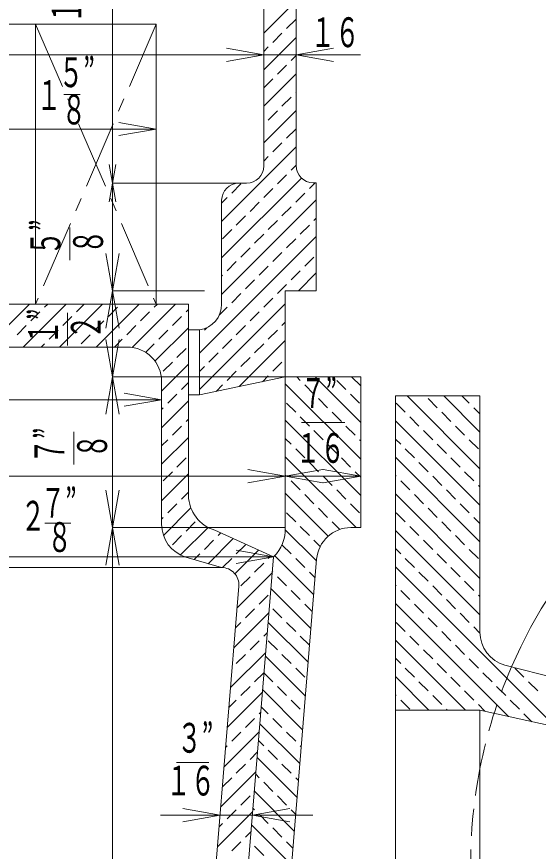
# Model space of a CAD drawing. Units: millimetres, scale not verified. Extents: x -574 to 574, y -406 to 12973.
# Drawn here: x -173.2 to -96.2, y 133.1 to 256.1 of the extents above; entities that cross this region are included whole.
import ezdxf
from ezdxf.enums import TextEntityAlignment as Align

# ---------------------------------------------------------------- set-up
doc = ezdxf.new("R2010")
doc.units = ezdxf.units.MM
doc.header["$LTSCALE"] = 2
doc.linetypes.add('CHAIN1', pattern=[8, 5, -1, 1, -1])
doc.linetypes.add('DASHED2', pattern=[3, 2, -1])
for name, color, linetype, lineweight in [('0-0_0', 3, 'Continuous', 18), ('0-1_芯', 4, 'CHAIN1', 18), ('0-2_寸法', 2, 'Continuous', 18)]:
    doc.layers.add(name, color=color, linetype=linetype, lineweight=lineweight)
doc.styles.add('ＭＳ ゴシック', font='')
doc.styles.get('ＭＳ ゴシック').set_extended_font_data('MS Gothic')

msp = doc.modelspace()

# ---------------------------------------------------------------- linework, layer by layer
at = {"layer": '0-0_0'}
for p, q in [((-131.946, 265.876), (-131.946, 234.167)), ((-136.708, 262.471), (-136.708, 234.126)), ((-136.708, 253.701), (-131.946, 258.463)), ((-193.858, 255.032), (-152.583, 255.032)), ((-170.363, 255.032), (-170.363, 213.757)), ((-152.583, 255.032), (-152.583, 213.757)), ((-133.354, 254.361), (-132.007, 255.708)), ((-135.375, 252.34), (-134.028, 253.687)), ((-136.708, 248.312), (-131.946, 253.075)), ((-136.708, 251.007), (-136.048, 251.667)), ((-132.681, 249.646), (-131.946, 250.381)), ((-134.701, 247.625), (-133.354, 248.972)), ((-136.708, 242.924), (-131.946, 247.687)), ((-136.708, 245.618), (-135.375, 246.952)), ((-132.007, 244.931), (-131.946, 244.993)), ((-134.028, 242.911), (-132.681, 244.258)), ((-136.708, 237.536), (-131.946, 242.299)), ((-136.048, 240.89), (-134.701, 242.237)), ((-133.354, 238.196), (-132.007, 239.543)), ((-142.925, 225.932), (-131.946, 236.911)), ((-135.375, 236.176), (-134.028, 237.523)), ((-136.708, 234.842), (-136.048, 235.502)), ((-132.681, 233.482), (-131.946, 234.216)), ((-134.701, 231.461), (-133.354, 232.808)), ((-152.583, 231.586), (-139.248, 231.586)), ((-142.925, 220.544), (-131.149, 232.319)), ((-141.436, 230.114), (-140.089, 231.461)), ((-129.987, 230.787), (-129.147, 231.627)), ((-128.966, 231.627), (-129.406, 231.627)), ((-128.966, 231.627), (-128.966, 215.711)), ((-136.722, 229.44), (-135.375, 230.787)), ((-142.925, 228.626), (-142.11, 229.44)), ((-142.925, 215.155), (-128.966, 229.114)), ((-142.925, 229.046), (-142.925, 213.714)), ((-132.007, 228.767), (-130.66, 230.114)), ((-138.742, 227.42), (-137.395, 228.767)), ((-134.028, 226.746), (-132.681, 228.093)), ((-140.763, 225.399), (-139.416, 226.746)), ((-136.048, 224.726), (-134.701, 226.073)), ((-131.334, 224.052), (-129.987, 225.399)), ((-129.313, 226.073), (-128.966, 226.42)), ((-142.783, 223.379), (-141.436, 224.726)), ((-138.069, 222.705), (-136.722, 224.052)), ((-146.178, 206.514), (-128.966, 223.726)), ((-133.354, 222.032), (-132.007, 223.379)), ((-140.089, 220.685), (-138.742, 222.032)), ((-135.375, 220.011), (-134.028, 221.358)), ((-130.66, 219.338), (-129.313, 220.685)), ((-142.11, 218.664), (-140.763, 220.011)), ((-137.395, 217.991), (-136.048, 219.338)), ((-142.925, 217.849), (-142.783, 217.991)), ((-132.681, 217.317), (-131.334, 218.664)), ((-131.593, 215.711), (-128.966, 218.338)), ((-139.416, 215.97), (-138.069, 217.317)), ((-134.701, 215.296), (-133.354, 216.644)), ((-133.533, 215.711), (-133.533, 180.786)), ((-133.533, 215.711), (-128.966, 215.711)), ((-141.436, 213.949), (-140.089, 215.296)), ((-136.722, 213.276), (-135.375, 214.623)), ((-198.621, 213.757), (-147.821, 213.757)), ((-177.607, 207.414), (-171.264, 213.757)), ((-172.219, 207.414), (-165.876, 213.757)), ((-169.051, 213.276), (-168.57, 213.757)), ((-166.83, 207.414), (-160.488, 213.757)), ((-164.336, 212.602), (-163.182, 213.757)), ((-161.442, 207.414), (-155.1, 213.757)), ((-159.621, 211.929), (-158.274, 213.276)), ((-156.111, 207.357), (-149.712, 213.757)), ((-152.886, 213.276), (-152.406, 213.757)), ((-148.172, 212.602), (-147.821, 212.953)), ((-147.821, 213.757), (-147.821, 185.514)), ((-146.178, 201.126), (-133.533, 213.77)), ((-143.281, 212.105), (-142.11, 213.276)), ((-171.071, 211.255), (-169.724, 212.602)), ((-166.357, 210.582), (-165.01, 211.929)), ((-154.907, 211.255), (-153.56, 212.602)), ((-150.192, 210.582), (-148.845, 211.929)), ((-138.742, 211.255), (-137.395, 212.602)), ((-173.092, 209.235), (-171.745, 210.582)), ((-161.642, 209.908), (-160.295, 211.255)), ((-156.927, 209.235), (-155.58, 210.582)), ((-140.763, 209.235), (-139.416, 210.582)), ((-134.028, 210.582), (-133.533, 211.076)), ((-168.377, 208.561), (-167.03, 209.908)), ((-163.663, 207.888), (-162.316, 209.235)), ((-152.759, 205.321), (-147.821, 210.259)), ((-152.213, 208.561), (-150.866, 209.908)), ((-146.178, 209.945), (-147.821, 209.945)), ((-146.178, 209.945), (-146.178, 200.365)), ((-146.178, 209.208), (-146.151, 209.235)), ((-145.478, 209.908), (-145.125, 210.261)), ((-136.048, 208.561), (-134.701, 209.908)), ((-158.748, 207.414), (-157.601, 208.561)), ((-142.783, 207.214), (-141.436, 208.561)), ((-140.326, 201.59), (-133.533, 208.382)), ((-189.574, 207.414), (-156.867, 207.414)), ((-169.524, 207.414), (-169.051, 207.888)), ((-154.149, 206.625), (-152.886, 207.888)), ((-149.519, 205.867), (-148.172, 207.214)), ((-138.069, 206.541), (-136.722, 207.888)), ((-144.804, 205.194), (-143.457, 206.541)), ((-140.089, 204.52), (-138.742, 205.867)), ((-151.787, 200.904), (-147.821, 204.871)), ((-151.539, 203.847), (-150.192, 205.194)), ((-146.178, 203.82), (-145.478, 204.52)), ((-135.375, 203.847), (-134.028, 205.194)), ((-142.11, 202.5), (-140.763, 203.847)), ((-136.919, 202.302), (-136.048, 203.173)), ((-151.787, 202.334), (-151.787, 181.284)), ((-148.845, 201.153), (-147.821, 202.177)), ((-133.533, 203.011), (-146.178, 200.365)), ((-133.533, 203.011), (-122.421, 203.011)), ((-122.421, 190.893), (-133.533, 202.005)), ((-131.334, 202.5), (-131.845, 203.011)), ((-122.421, 196.281), (-129.151, 203.011)), ((-124.598, 201.153), (-125.946, 202.5)), ((-122.421, 201.669), (-123.763, 203.011)), ((-122.421, 203.011), (-122.421, 180.786)), ((-143.733, 200.877), (-142.783, 201.826)), ((-129.313, 200.479), (-130.66, 201.826)), ((-151.787, 195.516), (-147.821, 199.483)), ((-150.866, 199.132), (-149.519, 200.479)), ((-146.178, 200.365), (-147.821, 200.365)), ((-127.293, 198.459), (-128.64, 199.806)), ((-122.578, 199.132), (-123.925, 200.479)), ((-117.292, 62.21), (-117.292, 200.203)), ((-117.292, 200.203), (-104.832, 200.203)), ((-104.832, 189.468), (-115.567, 200.203)), ((-111.128, 198.459), (-112.475, 199.806)), ((-104.832, 194.856), (-110.179, 200.203)), ((-106.413, 199.132), (-107.485, 200.203)), ((-104.832, 200.203), (-104.832, 165.382)), ((-151.787, 198.21), (-151.539, 198.459)), ((-132.007, 197.785), (-133.354, 199.132)), ((-115.843, 197.785), (-117.19, 199.132)), ((-104.832, 197.551), (-105.74, 198.459)), ((-129.987, 195.764), (-131.334, 197.111)), ((-125.272, 196.438), (-126.619, 197.785)), ((-113.822, 195.764), (-115.169, 197.111)), ((-109.108, 196.438), (-110.455, 197.785)), ((-150.192, 194.417), (-148.845, 195.764)), ((-148.172, 196.438), (-147.821, 196.789)), ((-122.421, 185.504), (-133.533, 196.617)), ((-123.251, 194.417), (-124.598, 195.764)), ((-104.832, 184.08), (-117.292, 196.54)), ((-107.087, 194.417), (-108.434, 195.764)), ((-127.966, 193.744), (-129.313, 195.091)), ((-111.802, 193.744), (-113.149, 195.091)), ((-151.787, 190.128), (-147.821, 194.095)), ((-151.787, 192.822), (-150.866, 193.744)), ((-132.681, 193.07), (-133.533, 193.923)), ((-122.421, 193.587), (-122.578, 193.744)), ((-116.516, 193.07), (-117.292, 193.846)), ((-105.066, 192.397), (-106.413, 193.744)), ((-130.66, 191.05), (-132.007, 192.397)), ((-125.946, 191.723), (-127.293, 193.07)), ((-114.496, 191.05), (-115.843, 192.397)), ((-109.781, 191.723), (-111.128, 193.07)), ((-149.519, 189.703), (-148.172, 191.05)), ((-123.09, 180.786), (-133.533, 191.229)), ((-123.925, 189.703), (-125.272, 191.05)), ((-104.832, 178.692), (-117.292, 191.152)), ((-107.76, 189.703), (-109.108, 191.05)), ((-128.64, 189.029), (-129.987, 190.376)), ((-112.475, 189.029), (-113.822, 190.376)), ((-151.787, 184.74), (-147.821, 188.707)), ((-151.539, 187.682), (-150.192, 189.029)), ((-133.354, 188.356), (-133.533, 188.535)), ((-126.619, 187.009), (-127.966, 188.356)), ((-122.421, 188.199), (-123.251, 189.029)), ((-117.19, 188.356), (-117.292, 188.458)), ((-110.455, 187.009), (-111.802, 188.356)), ((-105.74, 187.682), (-107.087, 189.029)), ((-131.334, 186.335), (-132.681, 187.682)), ((-115.169, 186.335), (-116.516, 187.682)), ((-148.845, 184.988), (-147.821, 186.013)), ((-127.213, 179.52), (-133.533, 185.841)), ((-124.598, 184.988), (-125.946, 186.335)), ((-108.434, 184.988), (-109.781, 186.335)), ((-104.832, 186.774), (-105.066, 187.009)), ((-129.313, 184.315), (-130.66, 185.662)), ((-104.832, 173.304), (-117.292, 185.764)), ((-113.149, 184.315), (-114.496, 185.662)), ((-151.51, 179.629), (-147.454, 183.685)), ((-150.866, 182.968), (-149.519, 184.315)), ((-127.293, 182.294), (-128.64, 183.641)), ((-122.578, 182.968), (-123.925, 184.315)), ((-111.128, 182.294), (-112.475, 183.641)), ((-106.413, 182.968), (-107.76, 184.315)), ((-151.787, 182.046), (-151.539, 182.294)), ((-132.007, 181.621), (-133.354, 182.968)), ((-115.843, 181.621), (-117.19, 182.968)), ((-104.832, 181.386), (-105.74, 182.294)), ((-148.172, 180.273), (-146.825, 181.621)), ((-129.987, 179.6), (-131.334, 180.947)), ((-125.509, 180.51), (-126.619, 181.621)), ((-113.822, 179.6), (-115.169, 180.947)), ((-109.108, 180.273), (-110.455, 181.621)), ((-149, 176.751), (-144.938, 180.813)), ((-135.264, 176.471), (-143.933, 180.389)), ((-143.457, 179.6), (-143.062, 179.995)), ((-128.942, 175.862), (-133.533, 180.452)), ((-123.858, 180.786), (-122.421, 180.786)), ((-104.832, 167.916), (-117.292, 180.376)), ((-150.192, 178.253), (-148.845, 179.6)), ((-145.478, 177.579), (-144.131, 178.926)), ((-144.895, 175.468), (-141.207, 179.156)), ((-128.389, 178.003), (-129.313, 178.926)), ((-111.802, 177.579), (-113.149, 178.926)), ((-107.087, 178.253), (-108.434, 179.6)), ((-140.984, 173.991), (-137.495, 177.479)), ((-140.763, 176.906), (-139.416, 178.253)), ((-132.681, 176.906), (-134.028, 178.253)), ((-116.516, 176.906), (-117.292, 177.682)), ((-105.066, 176.232), (-106.413, 177.579)), ((-142.929, 174.898), (-148.193, 176.426)), ((-146.983, 176.074), (-146.151, 176.906)), ((-135.264, 176.471), (-142.895, 83.566)), ((-142.776, 174.893), (-141.436, 176.232)), ((-128.921, 176.122), (-139.846, 43.118)), ((-136.048, 176.232), (-135.64, 176.641)), ((-129.351, 170.882), (-135.104, 176.635)), ((-130.66, 174.885), (-132.007, 176.232)), ((-114.496, 174.885), (-115.843, 176.232)), ((-109.781, 175.559), (-111.128, 176.906)), ((-202.858, 174.898), (-142.929, 174.898)), ((-138.069, 174.212), (-136.722, 175.559)), ((-93.699, 151.394), (-117.292, 174.987)), ((-107.76, 173.538), (-109.108, 174.885)), ((-140.662, 168.925), (-135.456, 174.131)), ((-140.089, 172.191), (-138.742, 173.538)), ((-135.375, 174.212), (-135.444, 174.281)), ((-133.354, 172.191), (-134.701, 173.538)), ((-129.147, 173.372), (-129.987, 174.212)), ((-112.475, 172.865), (-113.822, 174.212)), ((-105.74, 171.518), (-107.087, 172.865)), ((-140.397, 172.15), (-147.219, 89.1)), ((-129.76, 165.903), (-135.648, 171.791)), ((-131.334, 170.171), (-132.681, 171.518)), ((-117.19, 172.191), (-117.292, 172.293)), ((-115.169, 170.171), (-116.516, 171.518)), ((-110.455, 170.844), (-111.802, 172.191)), ((-137.395, 169.497), (-136.048, 170.844)), ((-108.434, 168.824), (-109.781, 170.171)), ((-104.832, 170.61), (-105.066, 170.844)), ((-139.416, 167.477), (-138.069, 168.824)), ((-134.028, 167.477), (-135.375, 168.824)), ((-129.556, 168.393), (-130.66, 169.497)), ((-100.634, 152.941), (-117.292, 169.599)), ((-113.149, 168.15), (-114.496, 169.497)), ((-141.144, 163.054), (-135.938, 168.26)), ((-111.128, 166.13), (-112.475, 167.477)), ((-106.413, 166.803), (-107.76, 168.15)), ((-140.903, 165.989), (-140.089, 166.803)), ((-130.169, 160.924), (-136.057, 166.812)), ((-132.007, 165.456), (-133.354, 166.803)), ((-115.843, 165.456), (-117.19, 166.803)), ((-136.722, 164.783), (-136.179, 165.325)), ((-109.108, 164.109), (-110.455, 165.456)), ((-104.829, 165.219), (-105.74, 166.13)), ((-138.742, 162.762), (-137.395, 164.109)), ((-134.701, 162.762), (-136.048, 164.109)), ((-129.987, 163.436), (-131.334, 164.783)), ((-106.958, 153.878), (-117.292, 164.211)), ((-113.822, 163.436), (-115.169, 164.783)), ((-111.802, 161.415), (-113.149, 162.762)), ((-107.087, 162.088), (-108.434, 163.436)), ((-141.626, 157.184), (-136.42, 162.39)), ((-140.763, 160.741), (-139.416, 162.088)), ((-130.578, 155.945), (-136.466, 161.833)), ((-132.681, 160.741), (-134.028, 162.088)), ((-116.516, 160.741), (-117.292, 161.517)), ((-105.066, 160.068), (-106.413, 161.415)), ((-130.66, 158.721), (-132.007, 160.068)), ((-114.496, 158.721), (-115.843, 160.068)), ((-109.781, 159.394), (-111.128, 160.741)), ((-101.164, 160.502), (-69.591, 152.418)), ((-98.331, 158.721), (-99.678, 160.068)), ((-138.069, 158.047), (-136.722, 159.394)), ((-135.375, 158.047), (-136.671, 159.343)), ((-112.347, 153.878), (-117.292, 158.823)), ((-103.046, 158.047), (-104.393, 159.394)), ((-112.475, 156.7), (-113.822, 158.047)), ((-107.76, 157.374), (-109.108, 158.721)), ((-96.311, 156.7), (-97.658, 158.047)), ((-142.109, 151.313), (-136.902, 156.52)), ((-140.089, 156.027), (-138.742, 157.374)), ((-130.987, 150.966), (-136.875, 156.854)), ((-133.354, 156.027), (-134.701, 157.374)), ((-105.74, 155.353), (-107.087, 156.7)), ((-101.025, 156.027), (-102.372, 157.374)), ((-141.868, 154.249), (-140.763, 155.353)), ((-131.334, 154.006), (-132.681, 155.353)), ((-117.19, 156.027), (-117.292, 156.129)), ((-115.169, 154.006), (-116.516, 155.353)), ((-110.455, 154.68), (-111.802, 156.027)), ((-99.005, 154.006), (-100.352, 155.353)), ((-136.048, 153.333), (-137.08, 154.364)), ((-117.292, 153.878), (-104.832, 153.878)), ((-109.653, 153.878), (-109.781, 154.006)), ((-104.101, 153.715), (-105.066, 154.68)), ((-104.832, 153.878), (-104.832, 108.535)), ((-104.832, 153.878), (-61.978, 144.319)), ((-139.416, 151.312), (-138.069, 152.659)), ((-137.395, 153.333), (-137.144, 153.585)), ((-134.028, 151.312), (-135.375, 152.659)), ((-97.166, 152.168), (-98.331, 153.333)), ((-131.396, 145.987), (-137.284, 151.874)), ((-142.591, 145.443), (-137.385, 150.649)), ((-141.436, 149.292), (-140.089, 150.639)), ((-132.007, 149.292), (-133.354, 150.639)), ((-136.722, 148.618), (-137.489, 149.385)), ((-142.35, 148.378), (-142.11, 148.618)), ((-138.742, 146.598), (-137.626, 147.714)), ((-134.701, 146.598), (-136.048, 147.945)), ((-131.192, 148.476), (-131.334, 148.618)), ((-131.805, 141.007), (-137.693, 146.895)), ((-140.763, 144.577), (-139.416, 145.924)), ((-132.681, 144.577), (-134.028, 145.924)), ((-143.073, 139.573), (-137.867, 144.779)), ((-137.395, 143.903), (-137.898, 144.406)), ((-142.783, 142.556), (-141.436, 143.903)), ((-135.375, 141.883), (-136.722, 143.23)), ((-131.601, 143.497), (-132.007, 143.903)), ((-132.214, 136.028), (-138.102, 141.916)), ((-140.089, 139.862), (-138.742, 141.209)), ((-133.354, 139.862), (-134.701, 141.209)), ((-142.11, 137.842), (-140.763, 139.189)), ((-138.069, 139.189), (-138.307, 139.427)), ((-132.01, 138.518), (-132.681, 139.189)), ((-143.555, 133.702), (-138.349, 138.909)), ((-136.048, 137.168), (-137.395, 138.515)), ((-143.314, 136.638), (-142.783, 137.168)), ((-132.623, 131.049), (-138.511, 136.937)), ((-139.416, 135.148), (-138.59, 135.973)), ((-134.028, 135.148), (-135.375, 136.495)), ((-141.436, 133.127), (-140.089, 134.474)), ((-132.419, 133.539), (-133.354, 134.474)), ((-136.722, 132.454), (-138.069, 133.801))]:
    msp.add_line(p, q, dxfattribs=at)
for centre, radius, start, end in [((-139.248, 234.126), 2.54, 270, 0), ((-129.406, 234.167), 2.54, 180, 270), ((-140.385, 229.046), 2.54, 90, 180), ((-146.735, 213.714), 3.81, 278.40054, 0), ((-156.867, 202.334), 5.08, 0, 90), ((-33.169, 131.207), 73.025, 203.44889, 156.56645), ((-142.293, 185.669), 5.53, 181.60659, 252.74692), ((-146.707, 181.284), 5.08, 180, 252.99383), ((-139.348, 180.613), 5.817, 314.59523, 1.7021), ((-123.858, 175.706), 5.08, 90, 175.30416), ((-142.929, 172.358), 2.54, 355.30416, 90), ((-99.752, 165.382), 5.08, 180, 253.86232)]:
    msp.add_arc(centre, radius, start, end, dxfattribs=at)
at = {"layer": '0-0_0', "color": 1, "linetype": 'DASHED2'}
for start, end in [(156.56645, 168.91587), (168.91587, 191.08413)]:
    msp.add_arc((-33.169, 131.207), 73.025, start, end, dxfattribs=at)
at = {"layer": '0-1_芯'}
for p, q in [((-152.583, 255.032), (-170.363, 213.757)), ((-170.363, 255.032), (-152.583, 213.757))]:
    msp.add_line(p, q, dxfattribs=at)
at = {"layer": '0-2_寸法'}
for p, q in [((-159.013, 269.686), (-159.013, 22.036)), ((-136.708, 250.503), (-142.223, 251.476)), ((-131.946, 250.503), (-126.431, 251.476)), ((-122.45, 250.503), (-223.645, 250.503)), ((-136.708, 250.503), (-142.223, 249.531)), ((-131.946, 250.503), (-126.431, 249.531)), ((-166.18, 244.647), (-163.776, 244.647)), ((-152.583, 239.558), (-158.098, 240.53)), ((-152.583, 239.558), (-193.858, 239.558)), ((-152.583, 239.558), (-158.098, 238.585)), ((-158.526, 228.828), (-159.499, 234.343)), ((-159.499, 228.828), (-158.526, 234.343)), ((-152.583, 231.586), (-159.013, 231.586)), ((-165.308, 220.227), (-165.308, 225.036)), ((-158.04, 210.196), (-159.985, 221.226)), ((-159.985, 210.196), (-158.04, 221.226)), ((-145.479, 215.711), (-159.013, 215.711)), ((-165.642, 207.64), (-165.642, 212.449)), ((-158.04, 197.496), (-159.985, 208.526)), ((-159.985, 197.496), (-158.04, 208.526)), ((-133.533, 203.011), (-159.013, 203.011)), ((-151.787, 199.647), (-157.302, 200.62)), ((-151.787, 199.647), (-194.654, 199.647)), ((-151.787, 199.647), (-157.302, 198.675)), ((-131.163, 196.3), (-124.751, 196.3)), ((-164.718, 190.1), (-164.718, 194.909)), ((-122.421, 188.365), (-212.908, 188.365)), ((-128.018, 189.337), (-139.048, 187.392)), ((-128.018, 187.392), (-139.048, 189.337)), ((-122.421, 188.365), (-127.936, 189.337)), ((-122.421, 188.365), (-127.936, 187.392)), ((-158.04, 175.271), (-159.985, 186.301)), ((-159.985, 175.271), (-158.04, 186.301)), ((-168.996, 181.434), (-165.149, 181.434)), ((-133.533, 180.786), (-159.013, 180.786)), ((-135.264, 176.471), (-140.779, 177.443)), ((-135.264, 176.471), (-209.733, 176.471)), ((-135.264, 176.471), (-140.779, 175.498)), ((-149.601, 146.173), (-144.792, 146.173)), ((-143.138, 138.388), (-148.653, 139.36)), ((-138.392, 138.388), (-132.877, 139.36)), ((-151.951, 138.388), (-129.46, 138.388)), ((-143.138, 138.388), (-148.653, 137.415)), ((-143.138, 138.778), (-143.138, 138.388)), ((-138.392, 138.388), (-132.877, 137.415))]:
    msp.add_line(p, q, dxfattribs=at)

# ---------------------------------------------------------------- texts
at = {"layer": '0-2_寸法', "style": 'ＭＳ ゴシック', "width": 0.6}
for s, p in [('１', (-162.286, 255.131)), ('５”', (-165.401, 220.91)), ('８', (-159.098, 221.141)), ('１”', (-165.734, 207.769)), ('２', (-159.432, 208.555)), ('７”', (-164.81, 190.229)), ('８', (-158.507, 191.014))]:
    msp.add_text(s, height=4.399, rotation=90, dxfattribs=at).set_placement(p, align=Align.BOTTOM_LEFT)
for s, p in [('１６', (-129.794, 250.317)), ('５”', (-166.937, 244.411)), ('１', (-170.192, 241.044)), ('８', (-166.516, 238.914)), ('７”', (-131.223, 197.104)), ('１６', (-131.965, 189.02)), ('７”', (-169.613, 180.908)), ('２', (-172.544, 179.008)), ('８', (-168.624, 175.866)), ('３”', (-149.472, 146.266)), ('１６', (-151.102, 139.963))]:
    msp.add_text(s, height=4.399, dxfattribs=at).set_placement(p, align=Align.BOTTOM_LEFT)

doc.saveas('drawing.dxf')
